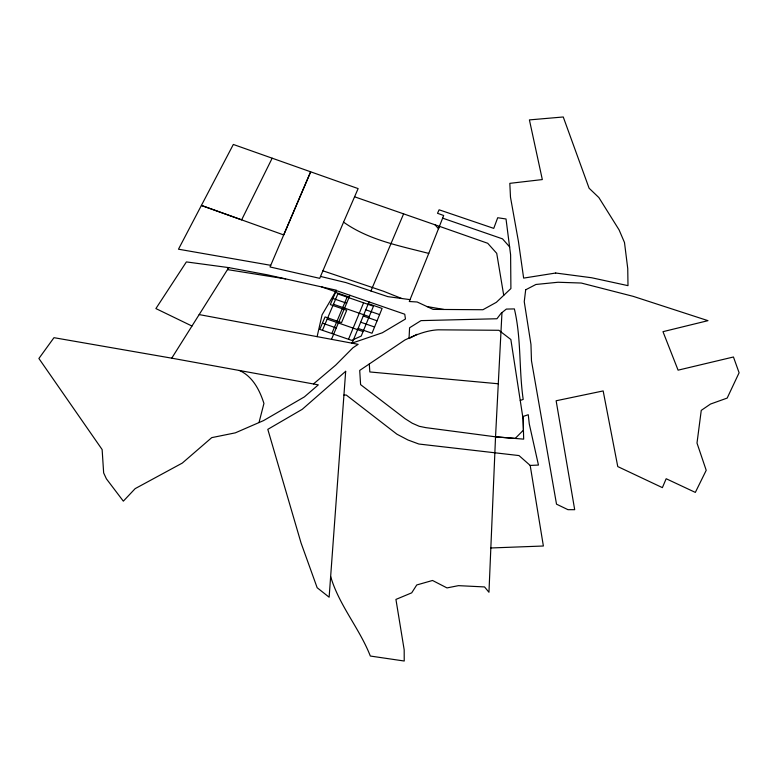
<?xml version="1.0" encoding="UTF-8"?>
<svg xmlns="http://www.w3.org/2000/svg" width="778" height="778" viewBox="0 0 778 778"><rect width="100%" height="100%" fill="white"/><g stroke="black" fill="none" stroke-linecap="round" stroke-linejoin="round"><path stroke-width="1.17" d="M501.966 312.6L495.537 436.828L488.963 592.272L484.538 586.933L458.456 585.649L446.99 587.915L432.529 580.476L416.745 584.968L411.708 592.836L395.934 599.42L404.181 649.834L404.229 661.018L370.328 656.039C359.494 628.313 339.072 605.294 330.65 576.537M317.113 336.65L322.053 314.847L336.261 290.573L404.755 314.224L405.455 319.009L382.309 332.789L351.919 343.156M259.006 422.571L263.936 403.442C259.687 390.138 252.704 376.416 239.352 370.435M503.726 295.348L496.724 253.346L487.718 243.281L439.414 226.33L438.471 228.722L435.028 224.803M428.756 253.414L443.674 215.506L437.518 213.289L439.113 209.797L493.748 228.372L497.706 217.733L506.021 218.988L510.611 254.844L510.903 288.56L496.335 302.331L482.914 309.732L433.113 309.401L417.164 301.99L409.277 301.514L428.756 253.414C399.415 245.799 368.733 240.052 343.575 222.148L358.133 188.597L233.332 144.455L178.483 249.203L270.734 265.317M352.103 343.088L369.054 301.893M348.525 339.266L363.598 302.807M331.856 333.461L347.114 297.118M331.496 339.334L349.954 295.3M320.517 276.433L345.957 282.599L370.911 290.982L403.607 213.862M322.471 330.193L337.846 293.919L373.45 306.211L361.225 336.067L351.646 340.356L319.768 329.386L325.068 316.928L341.523 322.646L346.706 310.266L330.31 304.587L335.512 292.343L349.215 297.079M343.575 222.148L319.709 278.349L270.034 266.961L310.636 171.87L283.707 234.937L201.405 205.441L241.637 219.853L272.154 158.226M171.734 358.172L318.328 384.857L304.392 396.887L263.606 420.567L235.326 432.85L211.733 437.635L182.305 463.075L135.158 488.633L123.342 501.158L106.401 478.83L103.659 472.936L102.132 449.558L38.9 358.493L53.974 337.681L171.734 358.172L228.742 267.613L267.058 274.77L336.466 290.223L335.6 291.711L321.664 286.926M313.534 383.894L335.688 365.145L352.998 347.727L358.162 344.323L199.178 314.584M495.537 436.828L515.201 438.442L523.429 430.137L523.166 419.488L510.854 339.509L498.883 330.29L438.209 329.823C426.286 330.378 415.491 334.987 404.949 339.967L359.708 370.425L360.593 384.624L405.007 418.632L412.272 423.242L419.216 426.286L425.799 427.637L495.537 436.828L523.662 439.142L523.088 416.463L528.262 414.713L529.273 423.903L538.454 465.059L530.188 465.439L519.004 455.568L418.846 444.024L407.935 439.978L396.926 434.192L346.278 395.049L343.944 395.029M417.018 334.316L409.034 338.566L409.578 327.771L421.015 320.624L496.957 318.747L501.061 313.33L506.342 309.08L514.375 308.915C521.435 338.576 518.829 369.375 523.195 399.396L520.239 400.466M490.83 547.975L543.375 546.01L530.188 465.439M498.29 383.778L369.822 371.952L369.297 363.968M410.035 299.627L387.833 296.642L370.911 290.982M285.623 278.903L227.497 269.606L228.742 267.613L186.389 261.914L155.901 308.574L191.962 326.04M426.928 306.522L443.975 309.479M322.909 270.812L383.486 291.244L401.72 298.509M442.633 218.151L502.52 238.865L509.726 247.005M368.325 303.683L382.095 308.438L372.02 333.247L358.133 328.423M332.916 298.451L346.648 303.206M365.796 309.829L379.586 314.594M333.461 304.266L369.18 316.636M363.248 315.994L377.077 320.789M354.574 196.795L439.414 226.33M360.7 322.199L374.549 327.003M327.178 319.087L363.063 331.564M322.423 323.142L336.261 327.956M345.675 371.32L329.133 597.203L317.152 587.721L301.047 542.966L267.807 429.359L302.282 409.286L345.675 371.32M525.685 289.795L524.246 301.689L530.966 344.469L531.481 360.788L556.513 504.163L567.969 509.678L574.689 509.687L556.134 400.767L603.164 390.935L617.761 466.576L662.379 487.631L666.172 478.733L695.337 492.406L706.21 470.311L697 443.071L701.26 410.376L710.499 404.054L727.177 398.083L739.1 372.759L733.45 356.995L678.085 370.163L662.982 331.671L707.98 320.662L633.185 296.35L581.273 283.036L558.05 282.249L535.916 284.476L525.685 289.795M555.716 273.02L523.643 278.106L518.42 241.384L510.485 197.194L509.823 183.345L542.324 179.572L529.41 119.9L563.253 116.982L589.092 188.208L598.875 197.573L619.094 229.899L624.491 242.512L627.749 268.585L627.992 285.652L591.62 277.746L555.716 273.02"/></g></svg>
